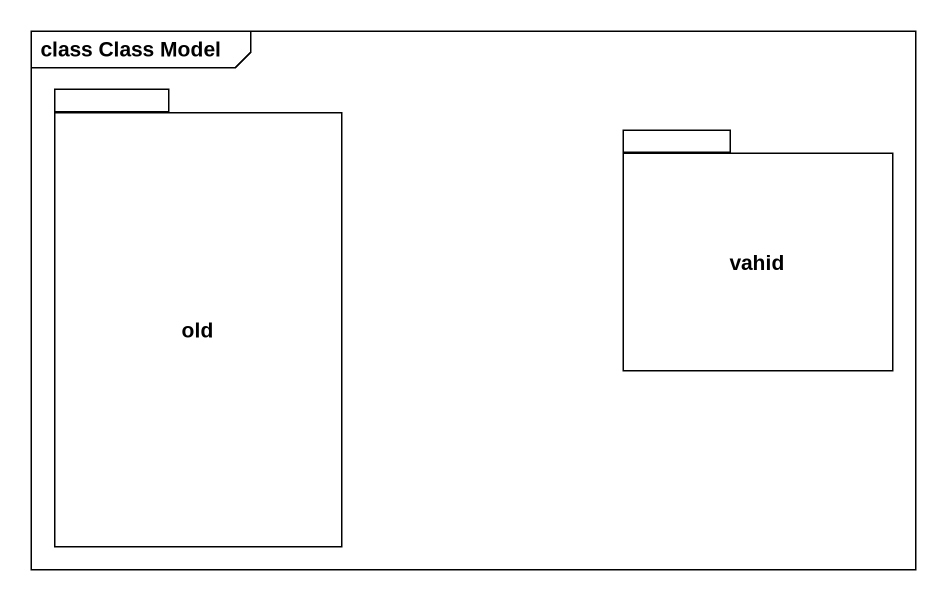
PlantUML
@startuml
mainframe class Class Model
package old {
}
package vahid {
}
@enduml
